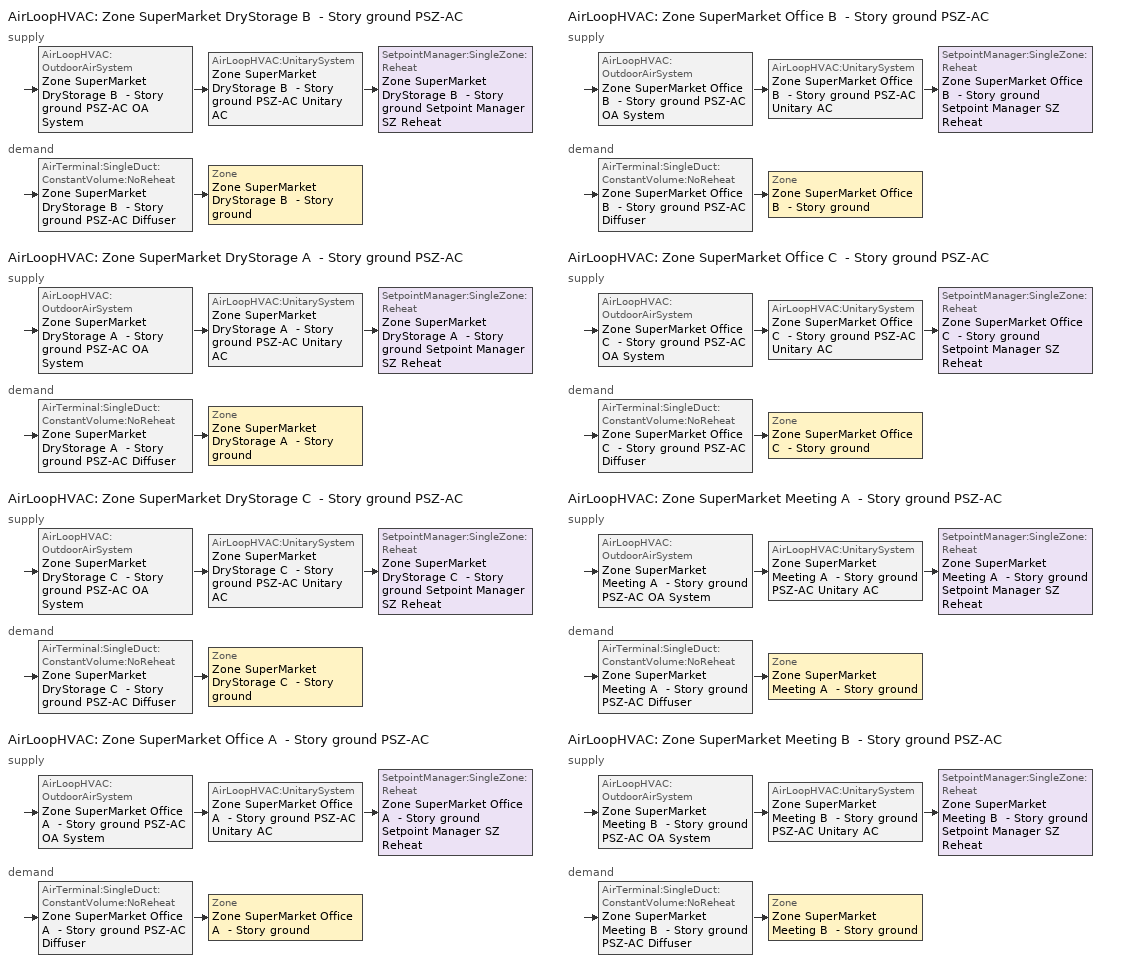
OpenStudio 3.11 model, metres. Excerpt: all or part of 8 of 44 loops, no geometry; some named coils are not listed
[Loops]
AirLoopHVAC 'Zone SuperMarket DryStorage B  - Story ground PSZ-AC'
 supply: AirLoopHVAC:OutdoorAirSystem 'Zone SuperMarket DryStorage B  - Story ground PSZ-AC OA System' > AirLoopHVAC:UnitarySystem 'Zone SuperMarket DryStorage B  - Story ground PSZ-AC Unitary AC' > SetpointManager:SingleZone:Reheat 'Zone SuperMarket DryStorage B  - Story ground Setpoint Manager SZ Reheat'
 demand: AirTerminal:SingleDuct:ConstantVolume:NoReheat 'Zone SuperMarket DryStorage B  - Story ground PSZ-AC Diffuser' > Zone 'Zone SuperMarket DryStorage B  - Story ground'
AirLoopHVAC 'Zone SuperMarket DryStorage A  - Story ground PSZ-AC'
 supply: AirLoopHVAC:OutdoorAirSystem 'Zone SuperMarket DryStorage A  - Story ground PSZ-AC OA System' > AirLoopHVAC:UnitarySystem 'Zone SuperMarket DryStorage A  - Story ground PSZ-AC Unitary AC' > SetpointManager:SingleZone:Reheat 'Zone SuperMarket DryStorage A  - Story ground Setpoint Manager SZ Reheat'
 demand: AirTerminal:SingleDuct:ConstantVolume:NoReheat 'Zone SuperMarket DryStorage A  - Story ground PSZ-AC Diffuser' > Zone 'Zone SuperMarket DryStorage A  - Story ground'
AirLoopHVAC 'Zone SuperMarket DryStorage C  - Story ground PSZ-AC'
 supply: AirLoopHVAC:OutdoorAirSystem 'Zone SuperMarket DryStorage C  - Story ground PSZ-AC OA System' > AirLoopHVAC:UnitarySystem 'Zone SuperMarket DryStorage C  - Story ground PSZ-AC Unitary AC' > SetpointManager:SingleZone:Reheat 'Zone SuperMarket DryStorage C  - Story ground Setpoint Manager SZ Reheat'
 demand: AirTerminal:SingleDuct:ConstantVolume:NoReheat 'Zone SuperMarket DryStorage C  - Story ground PSZ-AC Diffuser' > Zone 'Zone SuperMarket DryStorage C  - Story ground'
AirLoopHVAC 'Zone SuperMarket Office A  - Story ground PSZ-AC'
 supply: AirLoopHVAC:OutdoorAirSystem 'Zone SuperMarket Office A  - Story ground PSZ-AC OA System' > AirLoopHVAC:UnitarySystem 'Zone SuperMarket Office A  - Story ground PSZ-AC Unitary AC' > SetpointManager:SingleZone:Reheat 'Zone SuperMarket Office A  - Story ground Setpoint Manager SZ Reheat'
 demand: AirTerminal:SingleDuct:ConstantVolume:NoReheat 'Zone SuperMarket Office A  - Story ground PSZ-AC Diffuser' > Zone 'Zone SuperMarket Office A  - Story ground'
AirLoopHVAC 'Zone SuperMarket Office B  - Story ground PSZ-AC'
 supply: AirLoopHVAC:OutdoorAirSystem 'Zone SuperMarket Office B  - Story ground PSZ-AC OA System' > AirLoopHVAC:UnitarySystem 'Zone SuperMarket Office B  - Story ground PSZ-AC Unitary AC' > SetpointManager:SingleZone:Reheat 'Zone SuperMarket Office B  - Story ground Setpoint Manager SZ Reheat'
 demand: AirTerminal:SingleDuct:ConstantVolume:NoReheat 'Zone SuperMarket Office B  - Story ground PSZ-AC Diffuser' > Zone 'Zone SuperMarket Office B  - Story ground'
AirLoopHVAC 'Zone SuperMarket Office C  - Story ground PSZ-AC'
 supply: AirLoopHVAC:OutdoorAirSystem 'Zone SuperMarket Office C  - Story ground PSZ-AC OA System' > AirLoopHVAC:UnitarySystem 'Zone SuperMarket Office C  - Story ground PSZ-AC Unitary AC' > SetpointManager:SingleZone:Reheat 'Zone SuperMarket Office C  - Story ground Setpoint Manager SZ Reheat'
 demand: AirTerminal:SingleDuct:ConstantVolume:NoReheat 'Zone SuperMarket Office C  - Story ground PSZ-AC Diffuser' > Zone 'Zone SuperMarket Office C  - Story ground'
AirLoopHVAC 'Zone SuperMarket Meeting A  - Story ground PSZ-AC'
 supply: AirLoopHVAC:OutdoorAirSystem 'Zone SuperMarket Meeting A  - Story ground PSZ-AC OA System' > AirLoopHVAC:UnitarySystem 'Zone SuperMarket Meeting A  - Story ground PSZ-AC Unitary AC' > SetpointManager:SingleZone:Reheat 'Zone SuperMarket Meeting A  - Story ground Setpoint Manager SZ Reheat'
 demand: AirTerminal:SingleDuct:ConstantVolume:NoReheat 'Zone SuperMarket Meeting A  - Story ground PSZ-AC Diffuser' > Zone 'Zone SuperMarket Meeting A  - Story ground'
AirLoopHVAC 'Zone SuperMarket Meeting B  - Story ground PSZ-AC'
 supply: AirLoopHVAC:OutdoorAirSystem 'Zone SuperMarket Meeting B  - Story ground PSZ-AC OA System' > AirLoopHVAC:UnitarySystem 'Zone SuperMarket Meeting B  - Story ground PSZ-AC Unitary AC' > SetpointManager:SingleZone:Reheat 'Zone SuperMarket Meeting B  - Story ground Setpoint Manager SZ Reheat'
 demand: AirTerminal:SingleDuct:ConstantVolume:NoReheat 'Zone SuperMarket Meeting B  - Story ground PSZ-AC Diffuser' > Zone 'Zone SuperMarket Meeting B  - Story ground'
[Sizing:Zone] Zone Cooling Design Supply Air Temperature Input Method=SupplyAirTemperature; Zone Cooling Design Supply Air Temperature {C}=12.7778; Zone Cooling Design Supply Air Temperature Difference {deltaC}=11.11; Zone Heating Design Supply Air Temperature Input Method=SupplyAirTemperature; Zone Heating Design Supply Air Temperature {C}=50; Zone Heating Design Supply Air Temperature Difference {deltaC}=11.11; Zone Cooling Design Supply Air Humidity Ratio {kg-H2O/kg-air}=0.0085; Zone Heating Design Supply Air Humidity Ratio {kg-H2O/kg-air}=0.008; Cooling Design Air Flow Method=DesignDay; Heating Design Air Flow Method=DesignDay; Heating Maximum Air Flow Fraction=1; Account for Dedicated Outdoor Air System=No; Dedicated Outdoor Air System Control Strategy=NeutralSupplyAir; Dedicated Outdoor Air Low Setpoint Temperature for Design {C}=autosize; Dedicated Outdoor Air High Setpoint Temperature for Design {C}=autosize; Zone Load Sizing Method=Sensible Load Only No Latent Load; Zone Latent Cooling Design Supply Air Humidity Ratio Input Method=HumidityRatioDifference; Zone Cooling Design Supply Air Humidity Ratio Difference {kgWater/kgDryAir}=0.005; Zone Latent Heating Design Supply Air Humidity Ratio Input Method=HumidityRatioDifference; Zone Humidification Design Supply Air Humidity Ratio Difference {kgWater/kgDryAir}=0.005; Sizing Option=Coincident; Heating Coil Sizing Method=None; Maximum Heating Capacity To Cooling Load Sizing Ratio {W/W}=1
Zone SuperMarket Office A  - Story ground; Zone SuperMarket Office B  - Story ground; Zone SuperMarket Office C  - Story ground; Zone SuperMarket Meeting A  - Story ground; Zone SuperMarket Meeting B  - Story ground; Zone SuperMarket DryStorage A  - Story ground; Zone SuperMarket DryStorage B  - Story ground; Zone SuperMarket DryStorage C  - Story ground
[Zone equipment]
Zone SuperMarket Office A  - Story ground: Zone SuperMarket Office A  - Story ground PSZ-AC Diffuser
Zone SuperMarket Office B  - Story ground: Zone SuperMarket Office B  - Story ground PSZ-AC Diffuser
Zone SuperMarket Office C  - Story ground: Zone SuperMarket Office C  - Story ground PSZ-AC Diffuser
Zone SuperMarket Meeting A  - Story ground: Zone SuperMarket Meeting A  - Story ground PSZ-AC Diffuser
Zone SuperMarket Meeting B  - Story ground: Zone SuperMarket Meeting B  - Story ground PSZ-AC Diffuser
Zone SuperMarket DryStorage A  - Story ground: Zone SuperMarket DryStorage A  - Story ground PSZ-AC Diffuser
Zone SuperMarket DryStorage B  - Story ground: Zone SuperMarket DryStorage B  - Story ground PSZ-AC Diffuser
Zone SuperMarket DryStorage C  - Story ground: Zone SuperMarket DryStorage C  - Story ground PSZ-AC Diffuser
[Refrigeration:WalkIn] Availability Schedule=Always On Discrete; Rated Total Heating Power {W}=0; Rated Circulation Fan Power {W}=0; Lighting Schedule=Always On Discrete
Name | Rated Coil Cooling Capacity {W} | Operating Temperature {C} | Rated Cooling Source Temperature {C} | Rated Cooling Coil Fan Power {W} | Rated Total Lighting Power {W} | Defrost Type | Defrost Control Type | Defrost Schedule | Defrost Drip-Down Schedule | Defrost Power {W} | Insulated Floor Surface Area {m2} | Insulated Floor U-Value {W/m2-K} | WalkIn Zone Boundary 1 | Temperature Termination Defrost Fraction to Ice
Bakery Cooler | 2339.8 | 1.67 | -3.9 | 93.6 | 60.2 | Offcycle | TimeSchedule | Bakery Cooler Defrost | Bakery Cooler Dripdown | 0 | 11.1 | 2.27 | Refrigeration Walk In Zone Boundary 1
Bakery Freezer | 2540.7 | -26.1 | -31.7 | 132.12 | 60.2 | Electric | TemperatureTermination | Bakery Freezer Defrost | Bakery Freezer Dripdown | 2007.2 | 11.1 | 0.203 | Refrigeration Walk In Zone Boundary 2 | 0.7
Beer Cooler | 4836.4 | 1.67 | -3.9 | 193.5 | 180.6 | Offcycle | TimeSchedule | Beer Cooler Defrost | Beer Cooler Dripdown | 0 | 33.4 | 2.27 | Refrigeration Walk In Zone Boundary 3
Dairy Cooler | 3734.4 | 1.67 | -3.9 | 149.4 | 120.4 | Offcycle | TimeSchedule | Dairy Cooler Defrost | Dairy Cooler Dripdown | 0 | 22.3 | 2.27 | Refrigeration Walk In Zone Boundary 4
Floral Cooler | 2339.8 | 1.67 | -3.9 | 93.6 | 60.2 | Offcycle | TimeSchedule | Floral Cooler Defrost | Floral Cooler Dripdown | 0 | 11.1 | 2.27 | Refrigeration Walk In Zone Boundary 5
Grocery Freezer | 4115.4 | -26.1 | -31.7 | 214 | 120.4 | Electric | TemperatureTermination | Grocery Freezer Defrost | Grocery Freezer Dripdown | 3251.2 | 22.3 | 0.203 | Refrigeration Walk In Zone Boundary 6 | 0.7
Kitchen Cooler | 3734.4 | 1.67 | -3.9 | 149.4 | 120.4 | Offcycle | TimeSchedule | Kitchen Cooler Defrost | Kitchen Cooler Dripdown | 0 | 22.3 | 2.27 | Refrigeration Walk In Zone Boundary 7
Kitchen Freezer | 2540.7 | -26.1 | -31.7 | 132.12 | 60.2 | Electric | TemperatureTermination | Kitchen Freezer Defrost | Kitchen Freezer Dripdown | 2007.2 | 11.1 | 0.203 | Refrigeration Walk In Zone Boundary 8 | 0.7
Meat Cooler | 5645.6 | 1.67 | -3.9 | 225.8 | 240.8 | Offcycle | TimeSchedule | Meat Cooler Defrost | Meat Cooler Dripdown | 0 | 44.6 | 2.27 | Refrigeration Walk In Zone Boundary 9
Meat Freezer | 2540.7 | -26.1 | -31.7 | 132.12 | 60.2 | Electric | TemperatureTermination | Meat Freezer Defrost | Meat Freezer Dripdown | 2007.2 | 11.1 | 0.203 | Refrigeration Walk In Zone Boundary 10 | 0.7
Prep Cooler 1 | 5645.6 | 1.67 | -3.9 | 225.8 | 240.8 | Offcycle | TimeSchedule | Prep Cooler 1 Defrost | Prep Cooler 1 Dripdown | 0 | 44.6 | 2.27 | Refrigeration Walk In Zone Boundary 11
Prep Cooler 2 | 5645.6 | 1.67 | -3.9 | 225.8 | 240.8 | Offcycle | TimeSchedule | Prep Cooler 2 Defrost | Prep Cooler 2 Dripdown | 0 | 44.6 | 2.27 | Refrigeration Walk In Zone Boundary 12
Produce Cooler | 5645.6 | 1.67 | -3.9 | 225.8 | 240.8 | Offcycle | TimeSchedule | Produce Cooler Defrost | Produce Cooler Dripdown | 0 | 44.6 | 2.27 | Refrigeration Walk In Zone Boundary 13
Specialty Cooler | 2339.8 | 1.67 | -3.9 | 93.6 | 60.2 | Offcycle | TimeSchedule | Specialty Cooler Defrost | Specialty Cooler Dripdown | 0 | 11.1 | 2.27 | Refrigeration Walk In Zone Boundary 14
[Refrigeration:WalkIn:ZoneBoundary] Zone=Zone SuperMarket DryStorage B  - Story ground; Area of Glass Reach In Doors Facing Zone {m2}=0; Height of Glass Reach In Doors Facing Zone {m}=2.1; Area of Stocking Doors Facing Zone {m2}=3.3; Height of Stocking Doors Facing Zone {m}=2.1; Stocking Door Opening Schedule Name Facing Zone=Always Off Discrete; Stocking Door Opening Protection Type Facing Zone=StripCurtain
Name | Total Insulated Surface Area Facing Zone {m2} | Insulated Surface U-Value Facing Zone {W/m2-K} | Glass Reach In Door U Value Facing Zone {W/m2-K} | Stocking Door U Value Facing Zone {W/m2-K}
Refrigeration Walk In Zone Boundary 1; Refrigeration Walk In Zone Boundary 5; Refrigeration Walk In Zone Boundary 14 | 49.3 | 0.203 | 2.27 | 0.203
Refrigeration Walk In Zone Boundary 2; Refrigeration Walk In Zone Boundary 8; Refrigeration Walk In Zone Boundary 10 | 49.3 | 0.177 |  | 0.177
Refrigeration Walk In Zone Boundary 3 | 86.9 | 0.203 | 2.27 | 0.203
Refrigeration Walk In Zone Boundary 4; Refrigeration Walk In Zone Boundary 7 | 68.1 | 0.203 | 2.27 | 0.203
Refrigeration Walk In Zone Boundary 6 | 68.1 | 0.177 |  | 0.177
Refrigeration Walk In Zone Boundary 9; Refrigeration Walk In Zone Boundary 11; Refrigeration Walk In Zone Boundary 12; Refrigeration Walk In Zone Boundary 13 | 105.6 | 0.203 | 2.27 | 0.203
[AirLoopHVAC] Design Supply Air Flow Rate {m3/s}=autosize; Design Return Air Flow Fraction of Supply Air Flow=1
Name | Availability Schedule
Zone SuperMarket DryStorage B  - Story ground PSZ-AC | Zone SuperMarket DryStorage B  - Story ground PSZ-AC Occ Sch
Zone SuperMarket DryStorage A  - Story ground PSZ-AC | Zone SuperMarket DryStorage A  - Story ground PSZ-AC Occ Sch
Zone SuperMarket DryStorage C  - Story ground PSZ-AC | Zone SuperMarket DryStorage C  - Story ground PSZ-AC Occ Sch
Zone SuperMarket Office A  - Story ground PSZ-AC | Zone SuperMarket Office A  - Story ground PSZ-AC Occ Sch
Zone SuperMarket Office B  - Story ground PSZ-AC | Zone SuperMarket Office B  - Story ground PSZ-AC Occ Sch
Zone SuperMarket Office C  - Story ground PSZ-AC | Zone SuperMarket Office C  - Story ground PSZ-AC Occ Sch
Zone SuperMarket Meeting A  - Story ground PSZ-AC | Zone SuperMarket Meeting A  - Story ground PSZ-AC Occ Sch
Zone SuperMarket Meeting B  - Story ground PSZ-AC | Zone SuperMarket Meeting B  - Story ground PSZ-AC Occ Sch
[Sizing:System] Type of Load to Size On=Sensible; Design Outdoor Air Flow Rate {m3/s}=Autosize; Central Heating Maximum System Air Flow Ratio=1; Preheat Design Temperature {C}=7.22222; Preheat Design Humidity Ratio {kg-H2O/kg-Air}=0.008; Precool Design Temperature {C}=12.7778; Precool Design Humidity Ratio {kg-H2O/kg-Air}=0.008; Central Cooling Design Supply Air Temperature {C}=12.7778; Central Heating Design Supply Air Temperature {C}=50; Sizing Option=Coincident; 100% Outdoor Air in Cooling=No; 100% Outdoor Air in Heating=No; Central Cooling Design Supply Air Humidity Ratio {kg-H2O/kg-Air}=0.0085; Central Heating Design Supply Air Humidity Ratio {kg-H2O/kg-Air}=0.008; Cooling Design Air Flow Method=DesignDay; Heating Design Air Flow Method=DesignDay; System Outdoor Air Method=ZoneSum; Zone Maximum Outdoor Air Fraction=1; Cooling Supply Air Flow Rate Per Floor Area {m3/s-m2}=0.00996765; Cooling Fraction of Autosized Cooling Supply Air Flow Rate=1; Cooling Supply Air Flow Rate Per Unit Cooling Capacity {m3/s-W}=3.94755e-05; Heating Supply Air Flow Rate Per Floor Area {m3/s-m2}=0.00996765; Heating Fraction of Autosized Heating Supply Air Flow Rate=1; Heating Fraction of Autosized Cooling Supply Air Flow Rate=1; Heating Supply Air Flow Rate Per Unit Heating Capacity {m3/s-W}=3.15882e-05; Cooling Design Capacity Method=CoolingDesignCapacity; Cooling Design Capacity {W}=autosize; Cooling Design Capacity Per Floor Area {W/m2}=234.7; Fraction of Autosized Cooling Design Capacity=1; Heating Design Capacity Method=HeatingDesignCapacity; Heating Design Capacity {W}=autosize; Heating Design Capacity Per Floor Area {W/m2}=157; Fraction of Autosized Heating Design Capacity=1; Central Cooling Capacity Control Method=OnOff; Occupant Diversity=autosize; Heating Coil Sizing Method=None; Maximum Heating Capacity To Cooling Capacity Sizing Ratio {W/W}=1
Zone SuperMarket DryStorage B  - Story ground PSZ-AC; Zone SuperMarket DryStorage A  - Story ground PSZ-AC; Zone SuperMarket DryStorage C  - Story ground PSZ-AC; Zone SuperMarket Office A  - Story ground PSZ-AC; Zone SuperMarket Office B  - Story ground PSZ-AC; Zone SuperMarket Office C  - Story ground PSZ-AC; Zone SuperMarket Meeting A  - Story ground PSZ-AC; Zone SuperMarket Meeting B  - Story ground PSZ-AC
[SetpointManager:SingleZone:Reheat] Minimum Supply Air Temperature {C}=12.7778; Maximum Supply Air Temperature {C}=50
Name | Control Zone | Setpoint Node or NodeList
Zone SuperMarket DryStorage B  - Story ground Setpoint Manager SZ Reheat | Zone SuperMarket DryStorage B  - Story ground | Zone SuperMarket DryStorage B  - Story ground PSZ-AC Supply Outlet Node
Zone SuperMarket DryStorage A  - Story ground Setpoint Manager SZ Reheat | Zone SuperMarket DryStorage A  - Story ground | Zone SuperMarket DryStorage A  - Story ground PSZ-AC Supply Outlet Node
Zone SuperMarket DryStorage C  - Story ground Setpoint Manager SZ Reheat | Zone SuperMarket DryStorage C  - Story ground | Zone SuperMarket DryStorage C  - Story ground PSZ-AC Supply Outlet Node
Zone SuperMarket Office A  - Story ground Setpoint Manager SZ Reheat | Zone SuperMarket Office A  - Story ground | Zone SuperMarket Office A  - Story ground PSZ-AC Supply Outlet Node
Zone SuperMarket Office B  - Story ground Setpoint Manager SZ Reheat | Zone SuperMarket Office B  - Story ground | Zone SuperMarket Office B  - Story ground PSZ-AC Supply Outlet Node
Zone SuperMarket Office C  - Story ground Setpoint Manager SZ Reheat | Zone SuperMarket Office C  - Story ground | Zone SuperMarket Office C  - Story ground PSZ-AC Supply Outlet Node
Zone SuperMarket Meeting A  - Story ground Setpoint Manager SZ Reheat | Zone SuperMarket Meeting A  - Story ground | Zone SuperMarket Meeting A  - Story ground PSZ-AC Supply Outlet Node
Zone SuperMarket Meeting B  - Story ground Setpoint Manager SZ Reheat | Zone SuperMarket Meeting B  - Story ground | Zone SuperMarket Meeting B  - Story ground PSZ-AC Supply Outlet Node
[Coil:Heating:Electric] Availability Schedule=Always On Discrete; Efficiency=1
Zone SuperMarket DryStorage B  - Story ground PSZ-AC Electric Backup Htg Coil; Zone SuperMarket DryStorage A  - Story ground PSZ-AC Electric Backup Htg Coil; Zone SuperMarket DryStorage C  - Story ground PSZ-AC Electric Backup Htg Coil; Zone SuperMarket Office A  - Story ground PSZ-AC Electric Backup Htg Coil; Zone SuperMarket Office B  - Story ground PSZ-AC Electric Backup Htg Coil; Zone SuperMarket Office C  - Story ground PSZ-AC Electric Backup Htg Coil; Zone SuperMarket Meeting A  - Story ground PSZ-AC Electric Backup Htg Coil; Zone SuperMarket Meeting B  - Story ground PSZ-AC Electric Backup Htg Coil
[Coil:Cooling:DX:SingleSpeed] Availability Schedule=Always On Discrete; Rated Total Cooling Capacity {W}=autosize; Rated Sensible Heat Ratio=autosize; Rated COP {W/W}=3.721984; Rated Air Flow Rate {m3/s}=autosize; Rated Evaporator Fan Power Per Volume Flow Rate 2017 {W/(m3/s)}=773.3; Rated Evaporator Fan Power Per Volume Flow Rate 2023 {W/(m3/s)}=934.4; Total Cooling Capacity Function of Temperature Curve=CoilClgDXQRatio_fTwbToadbSI; Total Cooling Capacity Function of Flow Fraction Curve=CoilClgDXSnglQRatio_fCFMRatio; Energy Input Ratio Function of Temperature Curve=CoilClgDXEIRRatio_fTwbToadbSI; Energy Input Ratio Function of Flow Fraction Curve=CoilClgDXSnglEIRRatio_fCFMRatio; Part Load Fraction Correlation Curve=CoilClgDXEIRRatio_fQFrac; Minimum Outdoor Dry-Bulb Temperature for Compressor Operation {C}=-25; Nominal Time for Condensate Removal to Begin {s}=0; Ratio of Initial Moisture Evaporation Rate and Steady State Latent Capacity=0; Maximum Cycling Rate {cycles/hr}=0; Latent Capacity Time Constant {s}=0; Condenser Type=AirCooled; Evaporative Condenser Effectiveness=0.9; Evaporative Condenser Air Flow Rate {m3/s}=autosize; Evaporative Condenser Pump Rated Power Consumption {W}=autosize; Crankcase Heater Capacity {W}=0; Maximum Outdoor Dry-Bulb Temperature for Crankcase Heater Operation {C}=10; Basin Heater Capacity {W/K}=0; Basin Heater Setpoint Temperature {C}=2
Zone SuperMarket DryStorage B  - Story ground PSZ-AC 1spd DX AC Clg Coil 49kBtu/hr 13.4SEER; Zone SuperMarket DryStorage A  - Story ground PSZ-AC 1spd DX AC Clg Coil 10kBtu/hr 13.4SEER; Zone SuperMarket DryStorage C  - Story ground PSZ-AC 1spd DX AC Clg Coil 9kBtu/hr 13.4SEER; Zone SuperMarket Office A  - Story ground PSZ-AC 1spd DX AC Clg Coil 2kBtu/hr 13.4SEER; Zone SuperMarket Office B  - Story ground PSZ-AC 1spd DX AC Clg Coil 9kBtu/hr 13.4SEER; Zone SuperMarket Office C  - Story ground PSZ-AC 1spd DX AC Clg Coil 2kBtu/hr 13.4SEER; Zone SuperMarket Meeting A  - Story ground PSZ-AC 1spd DX AC Clg Coil 3kBtu/hr 13.4SEER; Zone SuperMarket Meeting B  - Story ground PSZ-AC 1spd DX AC Clg Coil 17kBtu/hr 13.4SEER
[Fan:OnOff] Availability Schedule=Always On Discrete; Fan Total Efficiency=0.55575; Pressure Rise {Pa}=622.722; Maximum Flow Rate {m3/s}=autosize; Motor Efficiency=0.855; Motor In Airstream Fraction=1
Name | Fan Power Ratio Function of Speed Ratio Curve | Fan Efficiency Ratio Function of Speed Ratio Curve
Zone SuperMarket DryStorage B  - Story ground PSZ-AC Fan | Fan On Off Power Curve 12 | Fan On Off Efficiency Curve 12
Zone SuperMarket DryStorage A  - Story ground PSZ-AC Fan | Fan On Off Power Curve 13 | Fan On Off Efficiency Curve 13
Zone SuperMarket DryStorage C  - Story ground PSZ-AC Fan | Fan On Off Power Curve 14 | Fan On Off Efficiency Curve 14
Zone SuperMarket Office A  - Story ground PSZ-AC Fan | Fan On Off Power Curve 15 | Fan On Off Efficiency Curve 15
Zone SuperMarket Office B  - Story ground PSZ-AC Fan | Fan On Off Power Curve 16 | Fan On Off Efficiency Curve 16
Zone SuperMarket Office C  - Story ground PSZ-AC Fan | Fan On Off Power Curve 17 | Fan On Off Efficiency Curve 17
Zone SuperMarket Meeting A  - Story ground PSZ-AC Fan | Fan On Off Power Curve 18 | Fan On Off Efficiency Curve 18
Zone SuperMarket Meeting B  - Story ground PSZ-AC Fan | Fan On Off Power Curve 19 | Fan On Off Efficiency Curve 19
[AirLoopHVAC:UnitarySystem] Control Type=Load; Dehumidification Control Type=None; Availability Schedule=Always On Discrete; Fan Placement=DrawThrough; DX Heating Coil Sizing Ratio=1; Use DOAS DX Cooling Coil=No; DOAS DX Cooling Coil Leaving Minimum Air Temperature {C}=2; Latent Load Control=SensibleOnlyLoadControl; Supply Air Flow Rate Method During Cooling Operation=SupplyAirFlowRate; Supply Air Flow Rate During Cooling Operation {m3/s}=Autosize; Supply Air Flow Rate Method During Heating Operation=SupplyAirFlowRate; Supply Air Flow Rate During Heating Operation {m3/s}=Autosize; Supply Air Flow Rate Method When No Cooling or Heating is Required=None; No Load Supply Air Flow Rate Control Set To Low Speed=Yes; Maximum Supply Air Temperature {C}=80; Maximum Outdoor Dry-Bulb Temperature for Supplemental Heater Operation {C}=21; Ancilliary On-Cycle Electric Power {W}=0; Ancilliary Off-Cycle Electric Power {W}=0
Name | Controlling Zone or Thermostat Location | Supply Fan | Supply Air Fan Operating Mode Schedule | Heating Coil | Cooling Coil | Supplemental Heating Coil
Zone SuperMarket DryStorage B  - Story ground PSZ-AC Unitary AC | Zone SuperMarket DryStorage B  - Story ground | Zone SuperMarket DryStorage B  - Story ground PSZ-AC Fan | Zone SuperMarket DryStorage B  - Story ground PSZ-AC Occ Sch | Zone SuperMarket DryStorage B  - Story ground PSZ-AC Water Htg Coil | Zone SuperMarket DryStorage B  - Story ground PSZ-AC 1spd DX AC Clg Coil 49kBtu/hr 13.4SEER | Zone SuperMarket DryStorage B  - Story ground PSZ-AC Electric Backup Htg Coil
Zone SuperMarket DryStorage A  - Story ground PSZ-AC Unitary AC | Zone SuperMarket DryStorage A  - Story ground | Zone SuperMarket DryStorage A  - Story ground PSZ-AC Fan | Zone SuperMarket DryStorage A  - Story ground PSZ-AC Occ Sch | Zone SuperMarket DryStorage A  - Story ground PSZ-AC Water Htg Coil | Zone SuperMarket DryStorage A  - Story ground PSZ-AC 1spd DX AC Clg Coil 10kBtu/hr 13.4SEER | Zone SuperMarket DryStorage A  - Story ground PSZ-AC Electric Backup Htg Coil
Zone SuperMarket DryStorage C  - Story ground PSZ-AC Unitary AC | Zone SuperMarket DryStorage C  - Story ground | Zone SuperMarket DryStorage C  - Story ground PSZ-AC Fan | Zone SuperMarket DryStorage C  - Story ground PSZ-AC Occ Sch | Zone SuperMarket DryStorage C  - Story ground PSZ-AC Water Htg Coil | Zone SuperMarket DryStorage C  - Story ground PSZ-AC 1spd DX AC Clg Coil 9kBtu/hr 13.4SEER | Zone SuperMarket DryStorage C  - Story ground PSZ-AC Electric Backup Htg Coil
Zone SuperMarket Office A  - Story ground PSZ-AC Unitary AC | Zone SuperMarket Office A  - Story ground | Zone SuperMarket Office A  - Story ground PSZ-AC Fan | Zone SuperMarket Office A  - Story ground PSZ-AC Occ Sch - adjusted | Zone SuperMarket Office A  - Story ground PSZ-AC Water Htg Coil | Zone SuperMarket Office A  - Story ground PSZ-AC 1spd DX AC Clg Coil 2kBtu/hr 13.4SEER | Zone SuperMarket Office A  - Story ground PSZ-AC Electric Backup Htg Coil
Zone SuperMarket Office B  - Story ground PSZ-AC Unitary AC | Zone SuperMarket Office B  - Story ground | Zone SuperMarket Office B  - Story ground PSZ-AC Fan | Zone SuperMarket Office B  - Story ground PSZ-AC Occ Sch - adjusted | Zone SuperMarket Office B  - Story ground PSZ-AC Water Htg Coil | Zone SuperMarket Office B  - Story ground PSZ-AC 1spd DX AC Clg Coil 9kBtu/hr 13.4SEER | Zone SuperMarket Office B  - Story ground PSZ-AC Electric Backup Htg Coil
Zone SuperMarket Office C  - Story ground PSZ-AC Unitary AC | Zone SuperMarket Office C  - Story ground | Zone SuperMarket Office C  - Story ground PSZ-AC Fan | Zone SuperMarket Office C  - Story ground PSZ-AC Occ Sch - adjusted | Zone SuperMarket Office C  - Story ground PSZ-AC Water Htg Coil | Zone SuperMarket Office C  - Story ground PSZ-AC 1spd DX AC Clg Coil 2kBtu/hr 13.4SEER | Zone SuperMarket Office C  - Story ground PSZ-AC Electric Backup Htg Coil
Zone SuperMarket Meeting A  - Story ground PSZ-AC Unitary AC | Zone SuperMarket Meeting A  - Story ground | Zone SuperMarket Meeting A  - Story ground PSZ-AC Fan | Zone SuperMarket Meeting A  - Story ground PSZ-AC Occ Sch - adjusted | Zone SuperMarket Meeting A  - Story ground PSZ-AC Water Htg Coil | Zone SuperMarket Meeting A  - Story ground PSZ-AC 1spd DX AC Clg Coil 3kBtu/hr 13.4SEER | Zone SuperMarket Meeting A  - Story ground PSZ-AC Electric Backup Htg Coil
Zone SuperMarket Meeting B  - Story ground PSZ-AC Unitary AC | Zone SuperMarket Meeting B  - Story ground | Zone SuperMarket Meeting B  - Story ground PSZ-AC Fan | Zone SuperMarket Meeting B  - Story ground PSZ-AC Occ Sch - adjusted | Zone SuperMarket Meeting B  - Story ground PSZ-AC Water Htg Coil | Zone SuperMarket Meeting B  - Story ground PSZ-AC 1spd DX AC Clg Coil 17kBtu/hr 13.4SEER | Zone SuperMarket Meeting B  - Story ground PSZ-AC Electric Backup Htg Coil
[Controller:OutdoorAir] Minimum Outdoor Air Flow Rate {m3/s}=autosize; Maximum Outdoor Air Flow Rate {m3/s}=Autosize; Economizer Control Type=NoEconomizer; Economizer Control Action Type=ModulateFlow; Economizer Maximum Limit Dry-Bulb Temperature {C}=28; Economizer Maximum Limit Enthalpy {J/kg}=64000; Lockout Type=LockoutWithHeating; Minimum Limit Type=FixedMinimum; High Humidity Control=No; High Humidity Outdoor Air Flow Ratio=1; Control High Indoor Humidity Based on Outdoor Humidity Ratio=Yes; Heat Recovery Bypass Control Type=BypassWhenWithinEconomizerLimits; Economizer Operation Staging=InterlockedWithMechanicalCooling
Name | Minimum Outdoor Air Schedule | Maximum Fraction of Outdoor Air Schedule | Controller Mechanical Ventilation
Zone SuperMarket DryStorage B  - Story ground PSZ-AC OA System Controller | Zone SuperMarket DryStorage B  - Story ground PSZ-AC Occ Sch | ems_Zone_SuperMarket_DryStorage_B____Story_ground_PSZ_AC_maxOASch | Controller Mechanical Ventilation 13
Zone SuperMarket DryStorage A  - Story ground PSZ-AC OA System Controller | Zone SuperMarket DryStorage A  - Story ground PSZ-AC Occ Sch | ems_Zone_SuperMarket_DryStorage_A____Story_ground_PSZ_AC_maxOASch | Controller Mechanical Ventilation 14
Zone SuperMarket DryStorage C  - Story ground PSZ-AC OA System Controller | Zone SuperMarket DryStorage C  - Story ground PSZ-AC Occ Sch | ems_Zone_SuperMarket_DryStorage_C____Story_ground_PSZ_AC_maxOASch | Controller Mechanical Ventilation 15
Zone SuperMarket Office A  - Story ground PSZ-AC OA System Controller | Zone SuperMarket Office A  - Story ground PSZ-AC Occ Sch | ems_Zone_SuperMarket_Office_A____Story_ground_PSZ_AC_maxOASch | Controller Mechanical Ventilation 16
Zone SuperMarket Office B  - Story ground PSZ-AC OA System Controller | Zone SuperMarket Office B  - Story ground PSZ-AC Occ Sch | ems_Zone_SuperMarket_Office_B____Story_ground_PSZ_AC_maxOASch | Controller Mechanical Ventilation 17
Zone SuperMarket Office C  - Story ground PSZ-AC OA System Controller | Zone SuperMarket Office C  - Story ground PSZ-AC Occ Sch | ems_Zone_SuperMarket_Office_C____Story_ground_PSZ_AC_maxOASch | Controller Mechanical Ventilation 18
Zone SuperMarket Meeting A  - Story ground PSZ-AC OA System Controller | Zone SuperMarket Meeting A  - Story ground PSZ-AC Occ Sch | ems_Zone_SuperMarket_Meeting_A____Story_ground_PSZ_AC_maxOASch | Controller Mechanical Ventilation 19
Zone SuperMarket Meeting B  - Story ground PSZ-AC OA System Controller | Zone SuperMarket Meeting B  - Story ground PSZ-AC Occ Sch | ems_Zone_SuperMarket_Meeting_B____Story_ground_PSZ_AC_maxOASch | Controller Mechanical Ventilation 20
[Controller:MechanicalVentilation] Availability Schedule=Always On Discrete
Controller Mechanical Ventilation 13; Controller Mechanical Ventilation 14; Controller Mechanical Ventilation 15; Controller Mechanical Ventilation 16; Controller Mechanical Ventilation 17; Controller Mechanical Ventilation 18; Controller Mechanical Ventilation 19; Controller Mechanical Ventilation 20
[AirLoopHVAC:OutdoorAirSystem]
Name | Controller
Zone SuperMarket DryStorage B  - Story ground PSZ-AC OA System | Zone SuperMarket DryStorage B  - Story ground PSZ-AC OA System Controller
Zone SuperMarket DryStorage A  - Story ground PSZ-AC OA System | Zone SuperMarket DryStorage A  - Story ground PSZ-AC OA System Controller
Zone SuperMarket DryStorage C  - Story ground PSZ-AC OA System | Zone SuperMarket DryStorage C  - Story ground PSZ-AC OA System Controller
Zone SuperMarket Office A  - Story ground PSZ-AC OA System | Zone SuperMarket Office A  - Story ground PSZ-AC OA System Controller
Zone SuperMarket Office B  - Story ground PSZ-AC OA System | Zone SuperMarket Office B  - Story ground PSZ-AC OA System Controller
Zone SuperMarket Office C  - Story ground PSZ-AC OA System | Zone SuperMarket Office C  - Story ground PSZ-AC OA System Controller
Zone SuperMarket Meeting A  - Story ground PSZ-AC OA System | Zone SuperMarket Meeting A  - Story ground PSZ-AC OA System Controller
Zone SuperMarket Meeting B  - Story ground PSZ-AC OA System | Zone SuperMarket Meeting B  - Story ground PSZ-AC OA System Controller
[AirTerminal:SingleDuct:ConstantVolume:NoReheat] Availability Schedule=Always On Discrete; Maximum Air Flow Rate {m3/s}=AutoSize
Zone SuperMarket DryStorage B  - Story ground PSZ-AC Diffuser; Zone SuperMarket DryStorage A  - Story ground PSZ-AC Diffuser; Zone SuperMarket DryStorage C  - Story ground PSZ-AC Diffuser; Zone SuperMarket Office A  - Story ground PSZ-AC Diffuser; Zone SuperMarket Office B  - Story ground PSZ-AC Diffuser; Zone SuperMarket Office C  - Story ground PSZ-AC Diffuser; Zone SuperMarket Meeting A  - Story ground PSZ-AC Diffuser; Zone SuperMarket Meeting B  - Story ground PSZ-AC Diffuser
[Schedule:Ruleset]
Name | Default Day Schedule | Summer Design Day Schedule | Winter Design Day Schedule
Bakery Cooler Defrost | Bakery Cooler Defrost Default
Bakery Cooler Dripdown | Bakery Cooler Dripdown Default
Bakery Freezer Defrost | Bakery Freezer Defrost Default
Bakery Freezer Dripdown | Bakery Freezer Dripdown Default
Beer Cooler Defrost | Beer Cooler Defrost Default
Beer Cooler Dripdown | Beer Cooler Dripdown Default
Dairy Cooler Defrost | Dairy Cooler Defrost Default
Dairy Cooler Dripdown | Dairy Cooler Dripdown Default
Floral Cooler Defrost | Floral Cooler Defrost Default
Floral Cooler Dripdown | Floral Cooler Dripdown Default
Grocery Freezer Defrost | Grocery Freezer Defrost Default
Grocery Freezer Dripdown | Grocery Freezer Dripdown Default
Kitchen Cooler Defrost | Kitchen Cooler Defrost Default
Kitchen Cooler Dripdown | Kitchen Cooler Dripdown Default
Kitchen Freezer Defrost | Kitchen Freezer Defrost Default
Kitchen Freezer Dripdown | Kitchen Freezer Dripdown Default
Meat Cooler Defrost | Meat Cooler Defrost Default
Meat Cooler Dripdown | Meat Cooler Dripdown Default
Meat Freezer Defrost | Meat Freezer Defrost Default
Meat Freezer Dripdown | Meat Freezer Dripdown Default
Prep Cooler 1 Defrost | Prep Cooler 1 Defrost Default
Prep Cooler 1 Dripdown | Prep Cooler 1 Dripdown Default
Prep Cooler 2 Defrost | Prep Cooler 2 Defrost Default
Prep Cooler 2 Dripdown | Prep Cooler 2 Dripdown Default
Produce Cooler Defrost | Produce Cooler Defrost Default
Produce Cooler Dripdown | Produce Cooler Dripdown Default
Specialty Cooler Defrost | Specialty Cooler Defrost Default
Specialty Cooler Dripdown | Specialty Cooler Dripdown Default
Zone SuperMarket DryStorage A  - Story ground PSZ-AC Occ Sch | Zone SuperMarket DryStorage A  - Story ground PSZ-AC Occ Sch Default | Zone SuperMarket DryStorage A  - Story ground PSZ-AC Occ Sch Summer Design Day | Zone SuperMarket DryStorage A  - Story ground PSZ-AC Occ Sch Winter Design Day
ems_Zone_SuperMarket_DryStorage_A____Story_ground_PSZ_AC_maxOASch | ems_Zone_SuperMarket_DryStorage_A____Story_ground_PSZ_AC_maxOASch_Default
Zone SuperMarket DryStorage B  - Story ground PSZ-AC Occ Sch | Zone SuperMarket DryStorage B  - Story ground PSZ-AC Occ Sch Default | Zone SuperMarket DryStorage B  - Story ground PSZ-AC Occ Sch Summer Design Day | Zone SuperMarket DryStorage B  - Story ground PSZ-AC Occ Sch Winter Design Day
ems_Zone_SuperMarket_DryStorage_B____Story_ground_PSZ_AC_maxOASch | ems_Zone_SuperMarket_DryStorage_B____Story_ground_PSZ_AC_maxOASch_Default
Zone SuperMarket DryStorage C  - Story ground PSZ-AC Occ Sch | Zone SuperMarket DryStorage C  - Story ground PSZ-AC Occ Sch Default | Zone SuperMarket DryStorage C  - Story ground PSZ-AC Occ Sch Summer Design Day | Zone SuperMarket DryStorage C  - Story ground PSZ-AC Occ Sch Winter Design Day
ems_Zone_SuperMarket_DryStorage_C____Story_ground_PSZ_AC_maxOASch | ems_Zone_SuperMarket_DryStorage_C____Story_ground_PSZ_AC_maxOASch_Default
Zone SuperMarket Meeting A  - Story ground PSZ-AC Occ Sch | Zone SuperMarket Meeting A  - Story ground PSZ-AC Occ Sch Default | Zone SuperMarket Meeting A  - Story ground PSZ-AC Occ Sch Summer Design Day | Zone SuperMarket Meeting A  - Story ground PSZ-AC Occ Sch Winter Design Day
ems_Zone_SuperMarket_Meeting_A____Story_ground_PSZ_AC_maxOASch | ems_Zone_SuperMarket_Meeting_A____Story_ground_PSZ_AC_maxOASch_Default
Zone SuperMarket Meeting A  - Story ground PSZ-AC Occ Sch - adjusted | Zone SuperMarket Meeting A  - Story ground PSZ-AC Occ Sch Default 1 | Zone SuperMarket Meeting A  - Story ground PSZ-AC Occ Sch Summer Design Day 1 | Zone SuperMarket Meeting A  - Story ground PSZ-AC Occ Sch Winter Design Day 1
Zone SuperMarket Meeting B  - Story ground PSZ-AC Occ Sch | Zone SuperMarket Meeting B  - Story ground PSZ-AC Occ Sch Default | Zone SuperMarket Meeting B  - Story ground PSZ-AC Occ Sch Summer Design Day | Zone SuperMarket Meeting B  - Story ground PSZ-AC Occ Sch Winter Design Day
ems_Zone_SuperMarket_Meeting_B____Story_ground_PSZ_AC_maxOASch | ems_Zone_SuperMarket_Meeting_B____Story_ground_PSZ_AC_maxOASch_Default
Zone SuperMarket Meeting B  - Story ground PSZ-AC Occ Sch - adjusted | Zone SuperMarket Meeting B  - Story ground PSZ-AC Occ Sch Default 1 | Zone SuperMarket Meeting B  - Story ground PSZ-AC Occ Sch Summer Design Day 1 | Zone SuperMarket Meeting B  - Story ground PSZ-AC Occ Sch Winter Design Day 1
Zone SuperMarket Office A  - Story ground PSZ-AC Occ Sch | Zone SuperMarket Office A  - Story ground PSZ-AC Occ Sch Default | Zone SuperMarket Office A  - Story ground PSZ-AC Occ Sch Summer Design Day | Zone SuperMarket Office A  - Story ground PSZ-AC Occ Sch Winter Design Day
ems_Zone_SuperMarket_Office_A____Story_ground_PSZ_AC_maxOASch | ems_Zone_SuperMarket_Office_A____Story_ground_PSZ_AC_maxOASch_Default
Zone SuperMarket Office A  - Story ground PSZ-AC Occ Sch - adjusted | Zone SuperMarket Office A  - Story ground PSZ-AC Occ Sch Default 1 | Zone SuperMarket Office A  - Story ground PSZ-AC Occ Sch Summer Design Day 1 | Zone SuperMarket Office A  - Story ground PSZ-AC Occ Sch Winter Design Day 1
Zone SuperMarket Office B  - Story ground PSZ-AC Occ Sch | Zone SuperMarket Office B  - Story ground PSZ-AC Occ Sch Default | Zone SuperMarket Office B  - Story ground PSZ-AC Occ Sch Summer Design Day | Zone SuperMarket Office B  - Story ground PSZ-AC Occ Sch Winter Design Day
ems_Zone_SuperMarket_Office_B____Story_ground_PSZ_AC_maxOASch | ems_Zone_SuperMarket_Office_B____Story_ground_PSZ_AC_maxOASch_Default
Zone SuperMarket Office B  - Story ground PSZ-AC Occ Sch - adjusted | Zone SuperMarket Office B  - Story ground PSZ-AC Occ Sch Default 1 | Zone SuperMarket Office B  - Story ground PSZ-AC Occ Sch Summer Design Day 1 | Zone SuperMarket Office B  - Story ground PSZ-AC Occ Sch Winter Design Day 1
Zone SuperMarket Office C  - Story ground PSZ-AC Occ Sch | Zone SuperMarket Office C  - Story ground PSZ-AC Occ Sch Default | Zone SuperMarket Office C  - Story ground PSZ-AC Occ Sch Summer Design Day | Zone SuperMarket Office C  - Story ground PSZ-AC Occ Sch Winter Design Day
ems_Zone_SuperMarket_Office_C____Story_ground_PSZ_AC_maxOASch | ems_Zone_SuperMarket_Office_C____Story_ground_PSZ_AC_maxOASch_Default
Zone SuperMarket Office C  - Story ground PSZ-AC Occ Sch - adjusted | Zone SuperMarket Office C  - Story ground PSZ-AC Occ Sch Default 1 | Zone SuperMarket Office C  - Story ground PSZ-AC Occ Sch Summer Design Day 1 | Zone SuperMarket Office C  - Story ground PSZ-AC Occ Sch Winter Design Day 1
[Schedule:Day]
Bakery Cooler Defrost Default; Produce Cooler Defrost Default: 0, 45, 1, 12, 0, 0, 12, 45, 1, 24, 0, 0
Bakery Cooler Dripdown Default; Produce Cooler Dripdown Default: 0, 45, 0, 0, 50, 1, 12, 45, 0, 12, 50, 1, 24, 0, 0
Bakery Freezer Defrost Default; Specialty Cooler Defrost Default: 1, 0, 0, 1, 45, 1, 13, 0, 0, 13, 45, 1, 24, 0, 0
Bakery Freezer Dripdown Default; Specialty Cooler Dripdown Default: 1, 45, 0, 1, 50, 1, 13, 45, 0, 13, 50, 1, 24, 0, 0
Beer Cooler Defrost Default: 2, 0, 0, 2, 45, 1, 14, 0, 0, 14, 45, 1, 24, 0, 0
Beer Cooler Dripdown Default: 2, 45, 0, 2, 50, 1, 14, 45, 0, 14, 50, 1, 24, 0, 0
Dairy Cooler Defrost Default: 3, 0, 0, 3, 45, 1, 15, 0, 0, 15, 45, 1, 24, 0, 0
Dairy Cooler Dripdown Default: 3, 45, 0, 3, 50, 1, 15, 45, 0, 15, 50, 1, 24, 0, 0
Floral Cooler Defrost Default: 4, 0, 0, 4, 45, 1, 16, 0, 0, 16, 45, 1, 24, 0, 0
Floral Cooler Dripdown Default: 4, 45, 0, 4, 50, 1, 16, 45, 0, 16, 50, 1, 24, 0, 0
Grocery Freezer Defrost Default: 5, 0, 0, 5, 45, 1, 17, 0, 0, 17, 45, 1, 24, 0, 0
Grocery Freezer Dripdown Default: 5, 45, 0, 5, 50, 1, 17, 45, 0, 17, 50, 1, 24, 0, 0
Kitchen Cooler Defrost Default: 6, 0, 0, 6, 45, 1, 18, 0, 0, 18, 45, 1, 24, 0, 0
Kitchen Cooler Dripdown Default: 6, 45, 0, 6, 50, 1, 18, 45, 0, 18, 50, 1, 24, 0, 0
Kitchen Freezer Defrost Default: 7, 0, 0, 7, 45, 1, 19, 0, 0, 19, 45, 1, 24, 0, 0
Kitchen Freezer Dripdown Default: 7, 45, 0, 7, 50, 1, 19, 45, 0, 19, 50, 1, 24, 0, 0
Meat Cooler Defrost Default: 8, 0, 0, 8, 45, 1, 20, 0, 0, 20, 45, 1, 24, 0, 0
Meat Cooler Dripdown Default: 8, 45, 0, 8, 50, 1, 20, 45, 0, 20, 50, 1, 24, 0, 0
Meat Freezer Defrost Default: 9, 0, 0, 9, 45, 1, 21, 0, 0, 21, 45, 1, 24, 0, 0
Meat Freezer Dripdown Default: 9, 45, 0, 9, 50, 1, 21, 45, 0, 21, 50, 1, 24, 0, 0
Prep Cooler 1 Defrost Default: 10, 0, 0, 10, 45, 1, 22, 0, 0, 22, 45, 1, 24, 0, 0
Prep Cooler 1 Dripdown Default: 10, 45, 0, 10, 50, 1, 22, 45, 0, 22, 50, 1, 24, 0, 0
Prep Cooler 2 Defrost Default: 11, 0, 0, 11, 45, 1, 23, 0, 0, 23, 45, 1, 24, 0, 0
Prep Cooler 2 Dripdown Default: 11, 45, 0, 11, 50, 1, 23, 45, 0, 23, 50, 1, 24, 0, 0
Zone SuperMarket DryStorage A  - Story ground PSZ-AC Occ Sch Default; Zone SuperMarket DryStorage C  - Story ground PSZ-AC Occ Sch Default; Zone SuperMarket Meeting A  - Story ground PSZ-AC Occ Sch Default; Zone SuperMarket Office A  - Story ground PSZ-AC Occ Sch Default; Zone SuperMarket Office C  - Story ground PSZ-AC Occ Sch Default: 7, 0, 0, 22, 0, 1, 24, 0, 0
Zone SuperMarket DryStorage A  - Story ground PSZ-AC Occ Sch Winter Design Day; Zone SuperMarket DryStorage A  - Story ground PSZ-AC Occ Sch Summer Design Day; Zone SuperMarket DryStorage B  - Story ground PSZ-AC Occ Sch Winter Design Day; Zone SuperMarket DryStorage B  - Story ground PSZ-AC Occ Sch Summer Design Day; Zone SuperMarket DryStorage C  - Story ground PSZ-AC Occ Sch Winter Design Day; Zone SuperMarket DryStorage C  - Story ground PSZ-AC Occ Sch Summer Design Day; Zone SuperMarket Meeting A  - Story ground PSZ-AC Occ Sch Winter Design Day; Zone SuperMarket Meeting A  - Story ground PSZ-AC Occ Sch Summer Design Day; Zone SuperMarket Meeting A  - Story ground PSZ-AC Occ Sch Summer Design Day 1; Zone SuperMarket Meeting A  - Story ground PSZ-AC Occ Sch Winter Design Day 1; Zone SuperMarket Meeting B  - Story ground PSZ-AC Occ Sch Winter Design Day; Zone SuperMarket Meeting B  - Story ground PSZ-AC Occ Sch Summer Design Day; Zone SuperMarket Meeting B  - Story ground PSZ-AC Occ Sch Summer Design Day 1; Zone SuperMarket Meeting B  - Story ground PSZ-AC Occ Sch Winter Design Day 1; Zone SuperMarket Office A  - Story ground PSZ-AC Occ Sch Winter Design Day; Zone SuperMarket Office A  - Story ground PSZ-AC Occ Sch Summer Design Day; Zone SuperMarket Office A  - Story ground PSZ-AC Occ Sch Summer Design Day 1; Zone SuperMarket Office A  - Story ground PSZ-AC Occ Sch Winter Design Day 1; Zone SuperMarket Office B  - Story ground PSZ-AC Occ Sch Winter Design Day; Zone SuperMarket Office B  - Story ground PSZ-AC Occ Sch Summer Design Day; Zone SuperMarket Office B  - Story ground PSZ-AC Occ Sch Summer Design Day 1; Zone SuperMarket Office B  - Story ground PSZ-AC Occ Sch Winter Design Day 1; Zone SuperMarket Office C  - Story ground PSZ-AC Occ Sch Winter Design Day; Zone SuperMarket Office C  - Story ground PSZ-AC Occ Sch Summer Design Day; Zone SuperMarket Office C  - Story ground PSZ-AC Occ Sch Summer Design Day 1; Zone SuperMarket Office C  - Story ground PSZ-AC Occ Sch Winter Design Day 1: 24, 0, 1
Schedule Day 51; Schedule Day 53; Schedule Day 55; Schedule Day 57; Schedule Day 61; Schedule Day 69; Schedule Day 73; Schedule Day 77: 7, 0, 0, 21, 0, 1, 24, 0, 0
Schedule Day 52; Schedule Day 56; Schedule Day 58; Schedule Day 70; Schedule Day 78: 7, 0, 0, 20, 0, 1, 24, 0, 0
ems_Zone_SuperMarket_DryStorage_A____Story_ground_PSZ_AC_maxOASch_Default; ems_Zone_SuperMarket_DryStorage_B____Story_ground_PSZ_AC_maxOASch_Default; ems_Zone_SuperMarket_DryStorage_C____Story_ground_PSZ_AC_maxOASch_Default; ems_Zone_SuperMarket_Meeting_A____Story_ground_PSZ_AC_maxOASch_Default; ems_Zone_SuperMarket_Meeting_B____Story_ground_PSZ_AC_maxOASch_Default; ems_Zone_SuperMarket_Office_A____Story_ground_PSZ_AC_maxOASch_Default; ems_Zone_SuperMarket_Office_B____Story_ground_PSZ_AC_maxOASch_Default; ems_Zone_SuperMarket_Office_C____Story_ground_PSZ_AC_maxOASch_Default: 24, 0, 0.75
Zone SuperMarket DryStorage B  - Story ground PSZ-AC Occ Sch Default; Zone SuperMarket Meeting B  - Story ground PSZ-AC Occ Sch Default; Zone SuperMarket Office B  - Story ground PSZ-AC Occ Sch Default: 8, 0, 0, 22, 0, 1, 24, 0, 0
Schedule Day 54; Schedule Day 62; Schedule Day 74: 8, 0, 0, 19, 0, 1, 24, 0, 0
Zone SuperMarket Meeting A  - Story ground PSZ-AC Occ Sch Default 1; Zone SuperMarket Office A  - Story ground PSZ-AC Occ Sch Default 1; Zone SuperMarket Office C  - Story ground PSZ-AC Occ Sch Default 1: 7, 0, 0, 12, 0, 1, 13, 0, 0, 22, 0, 1, 24, 0, 0
Schedule Day 59; Schedule Day 71; Schedule Day 79: 7, 0, 0, 12, 0, 1, 13, 0, 0, 20, 0, 1, 24, 0, 0
Schedule Day 60; Schedule Day 64; Schedule Day 72; Schedule Day 76; Schedule Day 80: 7, 0, 0, 12, 0, 1, 13, 0, 0, 21, 0, 1, 24, 0, 0
Zone SuperMarket Meeting B  - Story ground PSZ-AC Occ Sch Default 1; Zone SuperMarket Office B  - Story ground PSZ-AC Occ Sch Default 1: 8, 0, 0, 12, 0, 1, 13, 0, 0, 22, 0, 1, 24, 0, 0
Schedule Day 63; Schedule Day 75: 8, 0, 0, 12, 0, 1, 13, 0, 0, 19, 0, 1, 24, 0, 0
[Schedule:Rule] Date Specification Type=DateRange; Start Month=1; End Month=12
Name | Schedule Ruleset | Rule Order | Day Schedule | Apply Saturday | Start Day | End Day | Apply Sunday
Schedule Rule 38 | Zone SuperMarket DryStorage A  - Story ground PSZ-AC Occ Sch | 1 | Schedule Day 51 | Yes | 7 | 30
Schedule Rule 39 | Zone SuperMarket DryStorage A  - Story ground PSZ-AC Occ Sch | 0 | Schedule Day 52 |  | 1 | 31 | Yes
Schedule Rule 40 | Zone SuperMarket DryStorage B  - Story ground PSZ-AC Occ Sch | 1 | Schedule Day 53 | Yes | 7 | 30
Schedule Rule 41 | Zone SuperMarket DryStorage B  - Story ground PSZ-AC Occ Sch | 0 | Schedule Day 54 |  | 1 | 31 | Yes
Schedule Rule 42 | Zone SuperMarket DryStorage C  - Story ground PSZ-AC Occ Sch | 1 | Schedule Day 55 | Yes | 7 | 30
Schedule Rule 43 | Zone SuperMarket DryStorage C  - Story ground PSZ-AC Occ Sch | 0 | Schedule Day 56 |  | 1 | 31 | Yes
Schedule Rule 44 | Zone SuperMarket Meeting A  - Story ground PSZ-AC Occ Sch | 1 | Schedule Day 57 | Yes | 7 | 30
Schedule Rule 45 | Zone SuperMarket Meeting A  - Story ground PSZ-AC Occ Sch | 0 | Schedule Day 58 |  | 1 | 31 | Yes
Schedule Rule 46 | Zone SuperMarket Meeting A  - Story ground PSZ-AC Occ Sch - adjusted | 0 | Schedule Day 59 |  | 1 | 31 | Yes
Schedule Rule 47 | Zone SuperMarket Meeting A  - Story ground PSZ-AC Occ Sch - adjusted | 1 | Schedule Day 60 | Yes | 7 | 30
Schedule Rule 48 | Zone SuperMarket Meeting B  - Story ground PSZ-AC Occ Sch | 1 | Schedule Day 61 | Yes | 7 | 30
Schedule Rule 49 | Zone SuperMarket Meeting B  - Story ground PSZ-AC Occ Sch | 0 | Schedule Day 62 |  | 1 | 31 | Yes
Schedule Rule 50 | Zone SuperMarket Meeting B  - Story ground PSZ-AC Occ Sch - adjusted | 0 | Schedule Day 63 |  | 1 | 31 | Yes
Schedule Rule 51 | Zone SuperMarket Meeting B  - Story ground PSZ-AC Occ Sch - adjusted | 1 | Schedule Day 64 | Yes | 7 | 30
Schedule Rule 56 | Zone SuperMarket Office A  - Story ground PSZ-AC Occ Sch | 1 | Schedule Day 69 | Yes | 7 | 30
Schedule Rule 57 | Zone SuperMarket Office A  - Story ground PSZ-AC Occ Sch | 0 | Schedule Day 70 |  | 1 | 31 | Yes
Schedule Rule 58 | Zone SuperMarket Office A  - Story ground PSZ-AC Occ Sch - adjusted | 0 | Schedule Day 71 |  | 1 | 31 | Yes
Schedule Rule 59 | Zone SuperMarket Office A  - Story ground PSZ-AC Occ Sch - adjusted | 1 | Schedule Day 72 | Yes | 7 | 30
Schedule Rule 60 | Zone SuperMarket Office B  - Story ground PSZ-AC Occ Sch | 1 | Schedule Day 73 | Yes | 7 | 30
Schedule Rule 61 | Zone SuperMarket Office B  - Story ground PSZ-AC Occ Sch | 0 | Schedule Day 74 |  | 1 | 31 | Yes
Schedule Rule 62 | Zone SuperMarket Office B  - Story ground PSZ-AC Occ Sch - adjusted | 0 | Schedule Day 75 |  | 1 | 31 | Yes
Schedule Rule 63 | Zone SuperMarket Office B  - Story ground PSZ-AC Occ Sch - adjusted | 1 | Schedule Day 76 | Yes | 7 | 30
Schedule Rule 64 | Zone SuperMarket Office C  - Story ground PSZ-AC Occ Sch | 1 | Schedule Day 77 | Yes | 7 | 30
Schedule Rule 65 | Zone SuperMarket Office C  - Story ground PSZ-AC Occ Sch | 0 | Schedule Day 78 |  | 1 | 31 | Yes
Schedule Rule 66 | Zone SuperMarket Office C  - Story ground PSZ-AC Occ Sch - adjusted | 0 | Schedule Day 79 |  | 1 | 31 | Yes
Schedule Rule 67 | Zone SuperMarket Office C  - Story ground PSZ-AC Occ Sch - adjusted | 1 | Schedule Day 80 | Yes | 7 | 30
[Schedule:Constant]
Name | Value
Always On Discrete | 1
Always Off Discrete | 0
[Curve:Cubic] Maximum Value of x=1
Name | Coefficient1 Constant | Coefficient2 x | Coefficient3 x**2 | Coefficient4 x**3 | Minimum Value of x
Fan On Off Efficiency Curve 12; Fan On Off Efficiency Curve 13; Fan On Off Efficiency Curve 14; Fan On Off Efficiency Curve 15; Fan On Off Efficiency Curve 16; Fan On Off Efficiency Curve 17; Fan On Off Efficiency Curve 18; Fan On Off Efficiency Curve 19 | 1 | 0 | 0 | 0 | 0
CoilClgDXEIRRatio_fQFrac | 0 | 5.1091 | -8.5515 | 4.4744 | 0.7
[Curve:Exponent] Coefficient1 Constant=1; Coefficient2 Constant=0; Coefficient3 Constant=0; Minimum Value of x=0; Maximum Value of x=1
Fan On Off Power Curve 12; Fan On Off Power Curve 13; Fan On Off Power Curve 14; Fan On Off Power Curve 15; Fan On Off Power Curve 16; Fan On Off Power Curve 17; Fan On Off Power Curve 18; Fan On Off Power Curve 19
[Curve:Biquadratic] Minimum Value of x=13.89; Maximum Value of x=25; Minimum Value of y=23.89; Maximum Value of y=46.11; Minimum Curve Output=0.77
Name | Coefficient1 Constant | Coefficient2 x | Coefficient3 x**2 | Coefficient4 y | Coefficient5 y**2 | Coefficient6 x*y | Maximum Curve Output
CoilClgDXQRatio_fTwbToadbSI | 0.86779 | 0.014245 | 0.000554 | -0.007569 | 3.2e-05 | -0.000191 | 1.29
CoilClgDXEIRRatio_fTwbToadbSI | 0.116709 | 0.028458 | -0.000411 | 0.021422 | 0.000162 | -0.00068 | 1.33
[Curve:Quadratic]
Name | Coefficient1 Constant | Coefficient2 x | Coefficient3 x**2 | Minimum Value of x | Maximum Value of x
CoilClgDXSnglQRatio_fCFMRatio | 0.8 | 0.2 | 0 | 0.5 | 1.5
CoilClgDXSnglEIRRatio_fCFMRatio | 1.156 | -0.1816 | 0.0256 | 0 | 1
